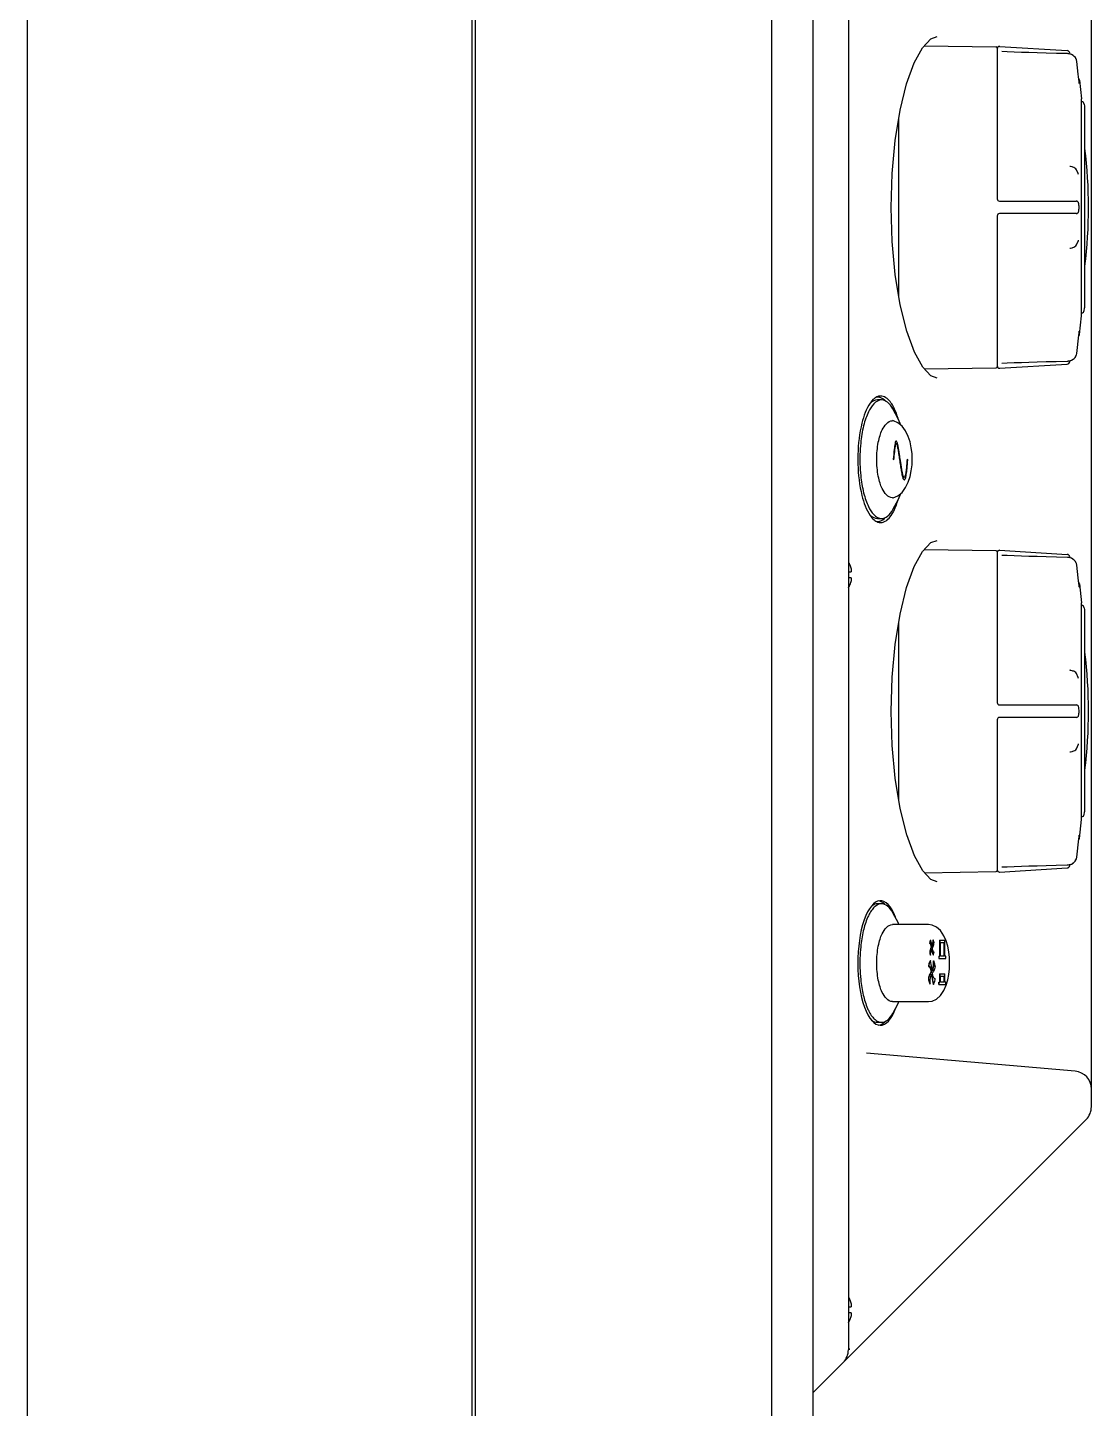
# Model space of a CAD drawing. Header units: millimetres. Extents: x 900 to 7803, y 2935 to 8583.
# Drawn here: x 5342 to 5521.5, y 6121.4 to 6354.4 of the extents above; entities that cross this region are included whole.
import ezdxf

# ---------------------------------------------------------------- set-up
doc = ezdxf.new("R2010")
doc.units = ezdxf.units.MM
doc.header["$LTSCALE"] = 676.148
doc.layers.get('0').update_dxf_attribs({"linetype": 'CONTINUOUS'})
for name, color, linetype in [('ASSI', 7, 'CONTINUOUS'), ('CURVE', 7, 'CONTINUOUS'), ('GEOM', 7, 'CONTINUOUS')]:
    doc.layers.add(name, color=color, linetype=linetype)

msp = doc.modelspace()

# ---------------------------------------------------------------- linework, layer by layer
at = {"color": 7, "linetype": 'Continuous'}
for p, q in [((5467.52, 6751.53), (5467.52, 5116.53)), ((5342.02, 5398.53), (5342.02, 6584.53)), ((5417.52, 6583.53), (5417.52, 5116.53)), ((5486.1, 6291.53), (5485.43, 6291.53)), ((5485.43, 6271.53), (5486.1, 6271.53)), ((5480.52, 6262.53), (5481.01, 6262.53)), ((5481.02, 6262.96), (5481.01, 6263.03)), ((5481.01, 6261.53), (5480.52, 6261.53)), ((5481.02, 6261.1), (5481.02, 6261.12)), ((5486.1, 6206.53), (5485.43, 6206.53)), ((5494.04, 6203.03), (5487.94, 6203.03)), ((5487.94, 6190.03), (5494.04, 6190.03)), ((5485.43, 6186.53), (5486.1, 6186.53)), ((5481.02, 6138.96), (5481.01, 6139.03)), ((5480.52, 6138.53), (5481.01, 6138.53)), ((5481.01, 6137.53), (5480.52, 6137.53)), ((5481.02, 6137.1), (5481.02, 6137.12))]:
    msp.add_line(p, q, dxfattribs=at)
at = {"linetype": 'Continuous'}
msp.add_line((5474.52, 6750.93), (5474.52, 5088.63), dxfattribs=at)
at = {"color": 7, "linetype": 'Continuous'}
for points in [[(5489.36, 6287.29), (5488.97, 6288.24), (5488.03, 6290.02)], [(5487.94, 6275.01), (5488.09, 6275.03), (5488.84, 6275.36), (5489.57, 6275.94), (5490.18, 6276.76), (5490.62, 6277.68), (5490.93, 6278.61), (5491.13, 6279.58), (5491.25, 6280.57), (5491.29, 6281.53), (5491.25, 6282.49), (5491.13, 6283.48), (5490.93, 6284.45), (5490.63, 6285.38), (5490.18, 6286.3), (5489.57, 6287.12), (5488.85, 6287.7), (5488.1, 6288.03), (5487.94, 6288.05)], [(5488.03, 6273.04), (5488.97, 6274.82), (5489.36, 6275.77)], [(5489.05, 6203.03), (5488.97, 6203.24), (5488.03, 6205.02)], [(5497.59, 6196.53), (5497.55, 6197.48), (5497.45, 6198.45), (5497.27, 6199.38), (5497, 6200.27), (5496.63, 6201.15), (5496.06, 6202.01), (5495.39, 6202.61), (5494.66, 6202.95), (5494.04, 6203.03)], [(5494.04, 6190.03), (5494.66, 6190.12), (5495.39, 6190.45), (5496.06, 6191.05), (5496.63, 6191.91), (5497, 6192.79), (5497.27, 6193.68), (5497.44, 6194.61), (5497.55, 6195.57), (5497.59, 6196.53)], [(5488.03, 6188.04), (5488.97, 6189.82), (5489.05, 6190.03)]]:
    msp.add_lwpolyline(points, dxfattribs=at)
for centre, radius, start, end in [((5508.59, 6281.58), 26.14, 174.0956, 178.3428), ((5509.73, 6281.53), 27.28, 178.3109, 181.6891), ((5508.58, 6281.48), 26.13, 181.6566, 185.9323), ((5476.41, 6261.85), 4.75, 28.9685, 30.2183), ((5476.42, 6261.85), 4.75, 28.0074, 28.9684), ((5476.42, 6261.85), 4.75, 26.6813, 28.0074), ((5476.42, 6261.85), 4.74, 25.5402, 26.6812), ((5476.42, 6261.85), 4.74, 24.5722, 25.5402), ((5476.43, 6261.85), 4.73, 23.3175, 24.5722), ((5476.43, 6261.86), 4.73, 22.5474, 23.3174), ((5476.44, 6261.86), 4.72, 21.0025, 22.5476), ((5476.45, 6261.86), 4.72, 20.5181, 21.0023), ((5476.46, 6261.87), 4.7, 18.4656, 20.5187), ((5476.48, 6261.87), 4.68, 17.3773, 18.465), ((5476.49, 6261.88), 4.67, 16.3949, 17.3772), ((5476.52, 6261.88), 4.64, 14.3176, 16.3964), ((5479.03, 6262.79), 2.01, 352.7256, 354.8598), ((5479.05, 6262.78), 1.98, 4.6009, 5.2558), ((5479.06, 6262.78), 1.97, 3.2166, 4.6016), ((5479.06, 6262.78), 1.97, 355.714, 356.9767), ((5479.05, 6262.78), 1.98, 354.8627, 355.7144), ((5479.07, 6262.78), 1.96, 2.3765, 3.2159), ((5479.08, 6262.78), 1.95, 1.1544, 2.3767), ((5479.08, 6262.78), 1.95, 359.0741, 1.1541), ((5479.08, 6262.78), 1.95, 358.0037, 359.0738), ((5479.07, 6262.78), 1.96, 356.9771, 358.0037), ((5476.41, 6262.22), 4.75, 329.7816, 331.0315), ((5476.42, 6262.22), 4.75, 331.0316, 331.9926), ((5476.42, 6262.21), 4.75, 331.9926, 333.3187), ((5476.42, 6262.21), 4.74, 333.3188, 334.4598), ((5476.42, 6262.21), 4.74, 334.4598, 335.4278), ((5476.43, 6262.21), 4.73, 335.4278, 336.6825), ((5476.43, 6262.21), 4.73, 336.6826, 337.4526), ((5476.44, 6262.2), 4.72, 337.4524, 338.9975), ((5476.45, 6262.2), 4.72, 338.9977, 339.4819), ((5476.46, 6262.2), 4.7, 339.4813, 341.5344), ((5476.48, 6262.19), 4.68, 341.535, 342.6227), ((5476.49, 6262.19), 4.67, 342.6228, 343.6051), ((5476.52, 6262.18), 4.64, 343.6036, 345.6824), ((5479.03, 6261.28), 2.01, 5.1401, 7.2744), ((5479.02, 6261.29), 2.01, 352.7259, 354.7415), ((5479.05, 6261.28), 1.98, 4.2856, 5.1372), ((5479.06, 6261.28), 1.97, 3.0233, 4.286), ((5479.06, 6261.28), 1.97, 355.3984, 356.7833), ((5479.07, 6261.28), 1.96, 1.9964, 3.0228), ((5479.08, 6261.28), 1.95, 0.9261, 1.9964), ((5479.08, 6261.28), 1.95, 358.8459, 0.9258), ((5479.08, 6261.28), 1.96, 357.6233, 358.8455), ((5479.07, 6261.28), 1.96, 356.7841, 357.6235), ((5508.59, 6196.58), 26.14, 174.0956, 178.3428), ((5509.73, 6196.53), 27.28, 178.3109, 181.6891), ((5508.58, 6196.48), 26.13, 181.6566, 185.9323), ((5476.41, 6137.85), 4.75, 28.9685, 30.2183), ((5476.42, 6137.85), 4.75, 28.0074, 28.9684), ((5476.42, 6137.85), 4.75, 26.6813, 28.0074), ((5476.42, 6137.85), 4.74, 25.5402, 26.6812), ((5476.42, 6137.85), 4.74, 24.5722, 25.5402), ((5476.43, 6137.85), 4.73, 23.3175, 24.5722), ((5476.43, 6137.86), 4.73, 22.5474, 23.3174), ((5476.44, 6137.86), 4.72, 21.0025, 22.5476), ((5476.45, 6137.86), 4.72, 20.5181, 21.0023), ((5476.46, 6137.87), 4.7, 18.4656, 20.5187), ((5476.48, 6137.87), 4.68, 17.3773, 18.465), ((5476.49, 6137.88), 4.67, 16.3949, 17.3772), ((5476.52, 6137.88), 4.64, 14.3176, 16.3964), ((5479.03, 6138.79), 2.01, 352.7256, 354.8598), ((5479.05, 6138.78), 1.98, 4.6009, 5.2558), ((5479.06, 6138.78), 1.97, 3.2166, 4.6016), ((5479.06, 6138.78), 1.97, 355.714, 356.9767), ((5479.05, 6138.78), 1.98, 354.8627, 355.7144), ((5479.07, 6138.78), 1.96, 2.3765, 3.2159), ((5479.08, 6138.78), 1.95, 1.1544, 2.3767), ((5479.08, 6138.78), 1.95, 359.0741, 1.1541), ((5479.08, 6138.78), 1.95, 358.0037, 359.0738), ((5479.07, 6138.78), 1.96, 356.9771, 358.0037), ((5476.43, 6138.21), 4.73, 335.4278, 336.6825), ((5476.43, 6138.21), 4.73, 336.6826, 337.4526), ((5476.44, 6138.2), 4.72, 337.4524, 338.9975), ((5476.45, 6138.2), 4.72, 338.9977, 339.4819), ((5476.46, 6138.2), 4.7, 339.4813, 341.5344), ((5476.48, 6138.19), 4.68, 341.535, 342.6227), ((5476.49, 6138.19), 4.67, 342.6228, 343.6051), ((5476.52, 6138.18), 4.64, 343.6036, 345.6824), ((5479.03, 6137.28), 2.01, 5.1401, 7.2744), ((5479.02, 6137.29), 2.01, 352.7259, 354.7415), ((5479.05, 6137.28), 1.98, 4.2856, 5.1372), ((5479.06, 6137.28), 1.97, 3.0233, 4.286), ((5479.06, 6137.28), 1.97, 355.3984, 356.7833), ((5479.07, 6137.28), 1.96, 1.9964, 3.0228), ((5479.08, 6137.28), 1.95, 0.9261, 1.9964), ((5479.08, 6137.28), 1.95, 358.8459, 0.9258), ((5479.08, 6137.28), 1.96, 357.6233, 358.8455), ((5479.07, 6137.28), 1.96, 356.7841, 357.6235), ((5476.41, 6138.22), 4.75, 329.7816, 331.0315), ((5476.42, 6138.22), 4.75, 331.0316, 331.9926), ((5476.42, 6138.21), 4.75, 331.9926, 333.3187), ((5476.42, 6138.21), 4.74, 333.3188, 334.4598), ((5476.42, 6138.21), 4.74, 334.4598, 335.4278)]:
    msp.add_arc(centre, radius, start, end, dxfattribs=at)
for centre, start_param, end_param in [((5485.43, 6281.53), 0, 0.345015), ((5485.43, 6281.53), -3.486458, -3.141593), ((5485.43, 6196.53), 0, 0.236849), ((5485.43, 6196.53), -3.422002, -3.141593)]:
    msp.add_ellipse(centre, major_axis=(0, 10), ratio=0.365465, start_param=start_param, end_param=end_param, dxfattribs=at)
for points, knots in [([(5486.1, 6291.53), (5485.11, 6291.53), (5484.07, 6290.04), (5483.43, 6288.41), (5482.91, 6286.65), (5482.69, 6285.25), (5482.59, 6284.27)], [0, 0, 0, 0, 0.355111, 0.493099, 0.64858, 1, 1, 1, 1]), ([(5488.03, 6290.02), (5487.79, 6290.44), (5487.29, 6291.15), (5486.46, 6291.53), (5486.1, 6291.53)], [0, 0, 0, 0, 0.575528, 1, 1, 1, 1]), ([(5485.3, 6281.53), (5485.3, 6282.49), (5485.41, 6283.85), (5485.82, 6285.51), (5486.32, 6286.86), (5487.16, 6288.03), (5487.94, 6288.03)], [0, 0, 0, 0, 0.390765, 0.551703, 0.685374, 1, 1, 1, 1]), ([(5487.94, 6275.03), (5487.16, 6275.03), (5486.32, 6276.2), (5485.82, 6277.56), (5485.41, 6279.21), (5485.3, 6280.57), (5485.3, 6281.53)], [0, 0, 0, 0, 0.314626, 0.448297, 0.609235, 1, 1, 1, 1]), ([(5482.59, 6278.78), (5482.69, 6277.8), (5482.92, 6276.4), (5483.43, 6274.65), (5484.07, 6273.02), (5485.11, 6271.53), (5486.1, 6271.53)], [0, 0, 0, 0, 0.351424, 0.506886, 0.644853, 1, 1, 1, 1]), ([(5486.1, 6271.53), (5486.46, 6271.53), (5487.29, 6271.92), (5487.79, 6272.62), (5488.03, 6273.04)], [0, 0, 0, 0, 0.424472, 1, 1, 1, 1]), ([(5486.1, 6206.53), (5485.71, 6206.53), (5485.08, 6206.21), (5484.47, 6205.51), (5484.18, 6205.04), (5484.04, 6204.78)], [0, 0, 0, 0, 0.416445, 0.68341, 1, 1, 1, 1]), ([(5488.03, 6205.02), (5487.79, 6205.44), (5487.29, 6206.15), (5486.46, 6206.53), (5486.1, 6206.53)], [0, 0, 0, 0, 0.575528, 1, 1, 1, 1]), ([(5483.75, 6204.19), (5483.44, 6203.48), (5482.95, 6201.85), (5482.68, 6200.18), (5482.59, 6199.27)], [0, 0, 0, 0, 0.460308, 1, 1, 1, 1]), ([(5485.3, 6196.53), (5485.3, 6197.49), (5485.41, 6198.85), (5485.82, 6200.51), (5486.32, 6201.86), (5487.16, 6203.03), (5487.94, 6203.03)], [0, 0, 0, 0, 0.390765, 0.551703, 0.685374, 1, 1, 1, 1]), ([(5487.94, 6190.03), (5487.16, 6190.03), (5486.32, 6191.2), (5485.82, 6192.56), (5485.41, 6194.21), (5485.3, 6195.57), (5485.3, 6196.53)], [0, 0, 0, 0, 0.314626, 0.448297, 0.609235, 1, 1, 1, 1]), ([(5482.59, 6193.78), (5482.68, 6192.88), (5482.95, 6191.21), (5483.44, 6189.58), (5483.75, 6188.87)], [0, 0, 0, 0, 0.539665, 1, 1, 1, 1]), ([(5484.04, 6188.28), (5484.18, 6188.02), (5484.47, 6187.55), (5485.08, 6186.85), (5485.71, 6186.53), (5486.1, 6186.53)], [0, 0, 0, 0, 0.316558, 0.58351, 1, 1, 1, 1]), ([(5486.1, 6186.53), (5486.46, 6186.53), (5487.29, 6186.92), (5487.79, 6187.62), (5488.03, 6188.04)], [0, 0, 0, 0, 0.424472, 1, 1, 1, 1])]:
    msp.add_open_spline(points, degree=3, knots=knots, dxfattribs=at)
for points in [[(5484.04, 6204.78), (5483.93, 6204.59), (5483.84, 6204.39), (5483.75, 6204.19)], [(5483.75, 6188.87), (5483.84, 6188.67), (5483.94, 6188.47), (5484.04, 6188.28)]]:
    msp.add_open_spline(points, degree=3, dxfattribs=at)
at = {"layer": 'ASSI', "color": 7, "linetype": 'Continuous'}
for p, q in [((5520.3, 6341.44), (5520.34, 6341.13)), ((5520.3, 6306.62), (5520.34, 6306.94)), ((5520.3, 6256.44), (5520.34, 6256.13)), ((5520.3, 6221.62), (5520.34, 6221.94))]:
    msp.add_line(p, q, dxfattribs=at)
for centre in [(5441.04, 6324.03), (5441.04, 6239.03)]:
    msp.add_arc(centre, 80, 352.8664, 7.1336, dxfattribs=at)
at = {"layer": 'CURVE', "color": 40, "linetype": 'Continuous'}
for p, q in [((5489.02, 6309.01), (5489.02, 6339.06)), ((5489.02, 6224.01), (5489.02, 6254.06)), ((5494.35, 6200.37), (5494.35, 6200.37)), ((5494.82, 6200.39), (5494.82, 6200.42)), ((5494.82, 6200.42), (5494.82, 6200.42)), ((5494.82, 6200.35), (5494.82, 6200.39)), ((5495.91, 6200.37), (5495.91, 6197.67)), ((5496.67, 6197.67), (5496.67, 6199.97)), ((5494.31, 6196.9), (5494.3, 6196.88)), ((5494.57, 6198.85), (5494.57, 6198.8)), ((5494.9, 6196.87), (5494.9, 6196.88)), ((5494.9, 6196.83), (5494.9, 6196.88)), ((5495.77, 6197.67), (5495.77, 6197.27)), ((5494.03, 6195.99), (5494.03, 6195.96)), ((5494.56, 6194.65), (5494.57, 6194.59)), ((5495.91, 6194.72), (5495.91, 6193.32)), ((5494.84, 6193), (5494.86, 6192.92)), ((5495.77, 6192.92), (5495.77, 6193.32)), ((5496.67, 6193.32), (5496.67, 6194.32))]:
    msp.add_line(p, q, dxfattribs=at)
for points, knots in [([(5494.31, 6200.27), (5494.31, 6200.26), (5494.3, 6200.24), (5494.29, 6200.22), (5494.28, 6200.17), (5494.25, 6200.07), (5494.23, 6199.97), (5494.22, 6199.9)], [0, 0, 0, 0, 0.125, 0.1875, 0.25, 0.5, 1, 1, 1, 1]), ([(5494.54, 6199.07), (5494.54, 6199.1), (5494.53, 6199.15), (5494.52, 6199.22), (5494.52, 6199.27), (5494.51, 6199.3), (5494.5, 6199.33), (5494.49, 6199.38), (5494.48, 6199.43), (5494.48, 6199.46), (5494.47, 6199.48), (5494.47, 6199.51), (5494.46, 6199.54), (5494.44, 6199.58), (5494.43, 6199.62), (5494.42, 6199.64), (5494.42, 6199.66), (5494.41, 6199.67), (5494.41, 6199.68), (5494.39, 6199.71), (5494.38, 6199.74), (5494.37, 6199.76), (5494.36, 6199.77), (5494.36, 6199.78), (5494.36, 6199.79), (5494.35, 6199.8), (5494.34, 6199.81), (5494.32, 6199.82), (5494.31, 6199.84), (5494.3, 6199.85), (5494.29, 6199.86), (5494.29, 6199.87), (5494.29, 6199.87), (5494.28, 6199.87), (5494.27, 6199.88), (5494.25, 6199.89), (5494.23, 6199.89), (5494.22, 6199.9)], [0, 0, 0, 0, 0.0625, 0.125, 0.15625, 0.171875, 0.1875, 0.25, 0.28125, 0.3125, 0.328125, 0.34375, 0.375, 0.4375, 0.46875, 0.484375, 0.5, 0.515625, 0.53125, 0.5625, 0.625, 0.640625, 0.65625, 0.664062, 0.671875, 0.6875, 0.71875, 0.75, 0.78125, 0.8125, 0.828125, 0.835938, 0.84375, 0.859375, 0.875, 0.9375, 1, 1, 1, 1]), ([(5494.58, 6199.32), (5494.57, 6199.31), (5494.55, 6199.28), (5494.53, 6199.25), (5494.51, 6199.23), (5494.5, 6199.22), (5494.5, 6199.2), (5494.49, 6199.18), (5494.47, 6199.16), (5494.46, 6199.13), (5494.45, 6199.11), (5494.44, 6199.1), (5494.43, 6199.08), (5494.42, 6199.04), (5494.4, 6199), (5494.39, 6198.96), (5494.38, 6198.93), (5494.37, 6198.89), (5494.35, 6198.85), (5494.34, 6198.8), (5494.33, 6198.76), (5494.32, 6198.74), (5494.31, 6198.71), (5494.31, 6198.67), (5494.29, 6198.62), (5494.28, 6198.57), (5494.27, 6198.51), (5494.26, 6198.45), (5494.25, 6198.38), (5494.24, 6198.32), (5494.23, 6198.29)], [0, 0, 0, 0, 0.0625, 0.125, 0.15625, 0.171875, 0.1875, 0.21875, 0.25, 0.28125, 0.3125, 0.328125, 0.34375, 0.375, 0.4375, 0.46875, 0.5, 0.53125, 0.5625, 0.625, 0.65625, 0.671875, 0.6875, 0.71875, 0.75, 0.8125, 0.84375, 0.875, 0.9375, 1, 1, 1, 1]), ([(5494.33, 6200.33), (5494.33, 6200.33), (5494.33, 6200.32), (5494.33, 6200.32), (5494.33, 6200.31), (5494.32, 6200.3), (5494.32, 6200.3), (5494.32, 6200.29), (5494.31, 6200.28), (5494.31, 6200.27)], [0, 0, 0, 0, 0.125, 0.25, 0.375, 0.5, 0.625, 0.75, 1, 1, 1, 1]), ([(5494.35, 6200.37), (5494.35, 6200.37), (5494.35, 6200.37), (5494.35, 6200.36), (5494.34, 6200.36), (5494.34, 6200.35), (5494.34, 6200.35), (5494.34, 6200.34), (5494.33, 6200.33), (5494.33, 6200.33)], [0, 0, 0, 0, 0.125, 0.25, 0.375, 0.5, 0.625, 0.75, 1, 1, 1, 1]), ([(5494.67, 6199.48), (5494.68, 6199.49), (5494.69, 6199.52), (5494.7, 6199.56), (5494.71, 6199.58), (5494.72, 6199.61), (5494.73, 6199.65), (5494.74, 6199.69), (5494.75, 6199.72), (5494.75, 6199.76), (5494.76, 6199.79), (5494.77, 6199.83), (5494.77, 6199.86), (5494.78, 6199.89), (5494.78, 6199.93), (5494.79, 6199.98), (5494.8, 6200.03), (5494.8, 6200.1), (5494.81, 6200.16), (5494.81, 6200.24), (5494.82, 6200.31), (5494.82, 6200.35)], [0, 0, 0, 0, 0.0625, 0.125, 0.15625, 0.1875, 0.25, 0.3125, 0.34375, 0.375, 0.4375, 0.46875, 0.5, 0.53125, 0.5625, 0.625, 0.6875, 0.75, 0.8125, 0.875, 1, 1, 1, 1]), ([(5494.3, 6196.88), (5494.29, 6196.86), (5494.28, 6196.84), (5494.26, 6196.81), (5494.25, 6196.78), (5494.24, 6196.75), (5494.22, 6196.71), (5494.2, 6196.67), (5494.19, 6196.64), (5494.18, 6196.6), (5494.17, 6196.57), (5494.16, 6196.53), (5494.15, 6196.5), (5494.14, 6196.47), (5494.13, 6196.43), (5494.12, 6196.39), (5494.11, 6196.36), (5494.1, 6196.31), (5494.09, 6196.26), (5494.07, 6196.21), (5494.06, 6196.16), (5494.06, 6196.12), (5494.05, 6196.06), (5494.04, 6196.01), (5494.03, 6195.99)], [0, 0, 0, 0, 0.0625, 0.125, 0.15625, 0.1875, 0.25, 0.3125, 0.34375, 0.375, 0.4375, 0.46875, 0.5, 0.53125, 0.5625, 0.625, 0.65625, 0.6875, 0.75, 0.8125, 0.84375, 0.875, 0.9375, 1, 1, 1, 1]), ([(5494.23, 6198.29), (5494.24, 6198.26), (5494.25, 6198.2), (5494.29, 6198.07), (5494.31, 6197.99), (5494.33, 6197.93)], [0, 0, 0, 0, 0.25, 0.5, 1, 1, 1, 1]), ([(5494.34, 6196.94), (5494.33, 6196.94), (5494.33, 6196.93), (5494.32, 6196.91), (5494.31, 6196.9), (5494.31, 6196.9)], [0, 0, 0, 0, 0.5, 0.75, 1, 1, 1, 1]), ([(5494.33, 6197.93), (5494.34, 6197.93), (5494.34, 6197.91), (5494.35, 6197.9), (5494.35, 6197.89), (5494.36, 6197.88), (5494.36, 6197.86), (5494.37, 6197.85), (5494.37, 6197.85), (5494.37, 6197.84)], [0, 0, 0, 0, 0.25, 0.375, 0.5, 0.625, 0.75, 0.875, 1, 1, 1, 1]), ([(5494.57, 6198.8), (5494.58, 6198.75), (5494.59, 6198.69), (5494.6, 6198.62), (5494.61, 6198.58), (5494.62, 6198.52), (5494.63, 6198.47), (5494.64, 6198.42), (5494.66, 6198.38), (5494.67, 6198.34), (5494.68, 6198.3), (5494.69, 6198.27), (5494.69, 6198.24), (5494.71, 6198.21), (5494.72, 6198.17), (5494.73, 6198.13), (5494.74, 6198.1), (5494.76, 6198.06), (5494.77, 6198.02), (5494.78, 6198), (5494.79, 6197.99), (5494.8, 6197.96), (5494.82, 6197.93), (5494.84, 6197.9), (5494.84, 6197.89)], [0, 0, 0, 0, 0.125, 0.15625, 0.1875, 0.25, 0.3125, 0.34375, 0.375, 0.4375, 0.46875, 0.5, 0.53125, 0.5625, 0.625, 0.65625, 0.6875, 0.75, 0.8125, 0.828125, 0.84375, 0.875, 0.9375, 1, 1, 1, 1]), ([(5494.67, 6195.27), (5494.68, 6195.29), (5494.7, 6195.34), (5494.72, 6195.39), (5494.73, 6195.42), (5494.74, 6195.43), (5494.74, 6195.44), (5494.75, 6195.46), (5494.75, 6195.48), (5494.76, 6195.52), (5494.78, 6195.56), (5494.79, 6195.6), (5494.8, 6195.64), (5494.8, 6195.66), (5494.81, 6195.7), (5494.82, 6195.75), (5494.83, 6195.82), (5494.84, 6195.87), (5494.85, 6195.91), (5494.85, 6195.93), (5494.86, 6195.96), (5494.86, 6195.99), (5494.87, 6196.06), (5494.88, 6196.13), (5494.88, 6196.19), (5494.89, 6196.23), (5494.89, 6196.28), (5494.89, 6196.37), (5494.9, 6196.46), (5494.9, 6196.54), (5494.9, 6196.62), (5494.9, 6196.71), (5494.9, 6196.79), (5494.9, 6196.83)], [0, 0, 0, 0, 0.0625, 0.125, 0.140625, 0.15625, 0.164062, 0.171875, 0.1875, 0.21875, 0.25, 0.28125, 0.3125, 0.328125, 0.34375, 0.375, 0.4375, 0.46875, 0.484375, 0.5, 0.515625, 0.53125, 0.5625, 0.625, 0.65625, 0.671875, 0.6875, 0.75, 0.8125, 0.84375, 0.875, 0.9375, 1, 1, 1, 1]), ([(5494.58, 6195.12), (5494.57, 6195.11), (5494.54, 6195.08), (5494.51, 6195.04), (5494.49, 6195.01), (5494.48, 6194.99), (5494.46, 6194.97), (5494.44, 6194.93), (5494.41, 6194.9), (5494.4, 6194.88), (5494.38, 6194.86), (5494.37, 6194.84), (5494.35, 6194.8), (5494.32, 6194.76), (5494.3, 6194.71), (5494.28, 6194.68), (5494.26, 6194.64), (5494.24, 6194.6), (5494.22, 6194.55), (5494.2, 6194.51), (5494.19, 6194.49), (5494.17, 6194.46), (5494.16, 6194.42), (5494.14, 6194.37), (5494.11, 6194.32), (5494.09, 6194.26), (5494.07, 6194.2), (5494.04, 6194.13), (5494.02, 6194.07), (5494.01, 6194.04)], [0, 0, 0, 0, 0.0625, 0.125, 0.15625, 0.171875, 0.1875, 0.25, 0.28125, 0.3125, 0.328125, 0.34375, 0.375, 0.4375, 0.46875, 0.5, 0.53125, 0.5625, 0.625, 0.65625, 0.671875, 0.6875, 0.71875, 0.75, 0.8125, 0.84375, 0.875, 0.9375, 1, 1, 1, 1]), ([(5494.54, 6194.87), (5494.54, 6194.9), (5494.53, 6194.97), (5494.52, 6195.06), (5494.51, 6195.12), (5494.51, 6195.15), (5494.5, 6195.2), (5494.48, 6195.26), (5494.47, 6195.32), (5494.46, 6195.36), (5494.46, 6195.39), (5494.45, 6195.42), (5494.44, 6195.47), (5494.42, 6195.52), (5494.41, 6195.57), (5494.4, 6195.59), (5494.39, 6195.62), (5494.39, 6195.63), (5494.38, 6195.65), (5494.36, 6195.69), (5494.34, 6195.73), (5494.33, 6195.76), (5494.32, 6195.77), (5494.32, 6195.78), (5494.31, 6195.79), (5494.3, 6195.8), (5494.29, 6195.82), (5494.28, 6195.84), (5494.26, 6195.87), (5494.25, 6195.88), (5494.24, 6195.9), (5494.23, 6195.91), (5494.23, 6195.91), (5494.22, 6195.91), (5494.2, 6195.92), (5494.18, 6195.94), (5494.16, 6195.96), (5494.15, 6195.97)], [0, 0, 0, 0, 0.0625, 0.125, 0.15625, 0.171875, 0.1875, 0.25, 0.28125, 0.3125, 0.328125, 0.34375, 0.375, 0.4375, 0.46875, 0.484375, 0.5, 0.515625, 0.53125, 0.5625, 0.625, 0.640625, 0.65625, 0.664062, 0.671875, 0.6875, 0.71875, 0.75, 0.78125, 0.8125, 0.828125, 0.835938, 0.84375, 0.859375, 0.875, 0.9375, 1, 1, 1, 1]), ([(5494.57, 6194.59), (5494.58, 6194.52), (5494.59, 6194.42), (5494.61, 6194.28), (5494.62, 6194.18), (5494.64, 6194.07), (5494.65, 6193.97), (5494.67, 6193.89), (5494.68, 6193.82), (5494.68, 6193.77), (5494.69, 6193.72), (5494.71, 6193.65), (5494.72, 6193.58), (5494.73, 6193.52), (5494.74, 6193.49), (5494.74, 6193.46), (5494.75, 6193.42), (5494.76, 6193.35), (5494.78, 6193.28), (5494.8, 6193.15), (5494.83, 6193.06), (5494.84, 6193)], [0, 0, 0, 0, 0.125, 0.1875, 0.25, 0.3125, 0.375, 0.4375, 0.46875, 0.5, 0.53125, 0.5625, 0.625, 0.65625, 0.671875, 0.6875, 0.71875, 0.75, 0.8125, 0.875, 1, 1, 1, 1]), ([(5494.64, 6195.21), (5494.64, 6195.21), (5494.65, 6195.22), (5494.66, 6195.24), (5494.67, 6195.26), (5494.67, 6195.27)], [0, 0, 0, 0, 0.25, 0.5, 1, 1, 1, 1]), ([(5494.01, 6194.04), (5494.02, 6193.98), (5494.03, 6193.91), (5494.05, 6193.8), (5494.06, 6193.72), (5494.07, 6193.66), (5494.08, 6193.61), (5494.09, 6193.56), (5494.11, 6193.51), (5494.12, 6193.47), (5494.13, 6193.43), (5494.14, 6193.4), (5494.15, 6193.36), (5494.16, 6193.32), (5494.17, 6193.28), (5494.18, 6193.26), (5494.19, 6193.23), (5494.21, 6193.19), (5494.22, 6193.15), (5494.23, 6193.12), (5494.24, 6193.1), (5494.25, 6193.07), (5494.27, 6193.03), (5494.29, 6193), (5494.3, 6192.99)], [0, 0, 0, 0, 0.125, 0.1875, 0.25, 0.3125, 0.34375, 0.375, 0.4375, 0.46875, 0.5, 0.53125, 0.5625, 0.625, 0.65625, 0.671875, 0.6875, 0.75, 0.8125, 0.828125, 0.84375, 0.875, 0.9375, 1, 1, 1, 1])]:
    msp.add_open_spline(points, degree=3, knots=knots, dxfattribs=at)
msp.add_open_spline([(5494.64, 6199.41), (5494.64, 6199.41), (5494.64, 6199.41), (5494.65, 6199.42), (5494.65, 6199.43), (5494.65, 6199.44), (5494.66, 6199.45), (5494.66, 6199.46), (5494.67, 6199.47), (5494.67, 6199.48), (5494.67, 6199.48)], degree=3, dxfattribs=at)
at = {"layer": 'GEOM', "color": 7, "linetype": 'Continuous'}
for p, q in [((5417.02, 5289.53), (5417.02, 6755.53)), ((5480.52, 6516.79), (5480.52, 6131.27)), ((5521.52, 6172.27), (5521.52, 6475.79)), ((5493.34, 6351.29), (5505.42, 6351.11)), ((5505.62, 6350.91), (5505.62, 6325.48)), ((5506.04, 6351.18), (5517.43, 6350.48)), ((5517.46, 6349.97), (5515.61, 6350.01)), ((5517.6, 6349.96), (5517.46, 6349.97)), ((5517.63, 6349.96), (5517.6, 6349.96)), ((5517.89, 6350.07), (5517.92, 6349.9)), ((5518.31, 6349.74), (5518.17, 6349.82)), ((5518.63, 6349.51), (5518.47, 6349.64)), ((5518.81, 6349.29), (5518.63, 6349.51)), ((5518.9, 6349.11), (5518.81, 6349.3)), ((5519.29, 6346.53), (5519.04, 6348.66)), ((5519.4, 6345.59), (5519.29, 6346.53)), ((5519.44, 6345.24), (5519.4, 6345.59)), ((5519.45, 6345.16), (5519.44, 6345.24)), ((5519.47, 6345.02), (5519.45, 6345.16)), ((5519.49, 6344.93), (5519.47, 6345.02)), ((5519.48, 6344.95), (5519.48, 6344.97)), ((5519.48, 6344.94), (5519.48, 6344.95)), ((5519.51, 6345.49), (5519.86, 6342.33)), ((5519.86, 6305.73), (5519.86, 6342.33)), ((5520.34, 6341.13), (5520.35, 6341.01)), ((5520.35, 6341.01), (5520.35, 6307.06)), ((5517.89, 6330.92), (5517.88, 6330.92)), ((5518, 6330.9), (5517.88, 6330.92)), ((5519.28, 6329.72), (5519.01, 6330.36)), ((5519.36, 6329.55), (5519.28, 6329.72)), ((5506.02, 6325.08), (5518.98, 6325.08)), ((5518.98, 6322.98), (5506.02, 6322.98)), ((5519.37, 6324.76), (5519.33, 6324.87)), ((5519.39, 6323.39), (5519.41, 6323.5)), ((5505.62, 6322.58), (5505.62, 6297.15)), ((5519.01, 6317.7), (5519.33, 6318.44)), ((5519.33, 6318.44), (5519.36, 6318.52)), ((5517.88, 6317.14), (5517.99, 6317.16)), ((5517.88, 6317.14), (5517.89, 6317.14)), ((5517.96, 6317.12), (5518, 6317.17)), ((5518.01, 6317.17), (5518.02, 6317.18)), ((5520.34, 6306.94), (5520.35, 6307.06)), ((5519.51, 6302.57), (5519.86, 6305.73)), ((5519.04, 6299.4), (5519.4, 6302.48)), ((5519.4, 6302.48), (5519.44, 6302.81)), ((5519.44, 6302.81), (5519.45, 6302.88)), ((5519.45, 6302.89), (5519.46, 6302.98)), ((5519.46, 6302.98), (5519.47, 6303.04)), ((5519.47, 6303.04), (5519.48, 6303.08)), ((5519.48, 6303.08), (5519.48, 6303.13)), ((5519.48, 6303.12), (5519.48, 6303.13)), ((5506.04, 6296.89), (5517.43, 6297.58)), ((5517.44, 6298.1), (5517.59, 6298.1)), ((5517.59, 6298.1), (5517.63, 6298.11)), ((5517.89, 6297.99), (5517.92, 6298.16)), ((5517.92, 6298.16), (5518.01, 6298.19)), ((5518.31, 6298.32), (5518.47, 6298.42)), ((5518.46, 6298.41), (5518.63, 6298.55)), ((5493.34, 6296.77), (5505.42, 6296.95)), ((5488.58, 6284.21), (5488.39, 6284.21)), ((5488.09, 6281.53), (5488.2, 6281.43)), ((5490.54, 6281.43), (5490.42, 6281.43)), ((5490.54, 6281.43), (5490.43, 6281.53)), ((5489.68, 6278.45), (5489.93, 6278.45)), ((5493.34, 6266.29), (5505.42, 6266.11)), ((5505.62, 6265.91), (5505.62, 6240.48)), ((5506.04, 6266.18), (5517.43, 6265.48)), ((5517.46, 6264.97), (5515.61, 6265.01)), ((5517.6, 6264.96), (5517.46, 6264.97)), ((5517.63, 6264.96), (5517.6, 6264.96)), ((5517.89, 6265.07), (5517.92, 6264.9)), ((5518.31, 6264.74), (5518.17, 6264.82)), ((5518.63, 6264.51), (5518.47, 6264.64)), ((5518.81, 6264.29), (5518.63, 6264.51)), ((5518.9, 6264.11), (5518.81, 6264.3)), ((5519.29, 6261.53), (5519.04, 6263.66)), ((5519.4, 6260.59), (5519.29, 6261.53)), ((5519.44, 6260.24), (5519.4, 6260.59)), ((5519.45, 6260.16), (5519.44, 6260.24)), ((5519.47, 6260.02), (5519.45, 6260.16)), ((5519.49, 6259.93), (5519.47, 6260.02)), ((5519.48, 6259.95), (5519.48, 6259.97)), ((5519.48, 6259.94), (5519.48, 6259.95)), ((5519.51, 6260.49), (5519.86, 6257.33)), ((5519.86, 6220.73), (5519.86, 6257.33)), ((5520.34, 6256.13), (5520.35, 6256.01)), ((5520.35, 6256.01), (5520.35, 6222.06)), ((5517.89, 6245.92), (5517.88, 6245.92)), ((5518, 6245.9), (5517.88, 6245.92)), ((5519.28, 6244.72), (5519.01, 6245.36)), ((5519.36, 6244.55), (5519.28, 6244.72)), ((5506.02, 6240.08), (5518.98, 6240.08)), ((5519.37, 6239.76), (5519.33, 6239.87)), ((5505.62, 6237.58), (5505.62, 6212.15)), ((5518.98, 6237.98), (5506.02, 6237.98)), ((5519.39, 6238.39), (5519.41, 6238.5)), ((5517.88, 6232.14), (5517.99, 6232.16)), ((5517.88, 6232.14), (5517.89, 6232.14)), ((5517.96, 6232.12), (5518, 6232.17)), ((5518.01, 6232.17), (5518.02, 6232.18)), ((5519.01, 6232.7), (5519.33, 6233.44)), ((5519.33, 6233.44), (5519.36, 6233.52)), ((5519.51, 6217.57), (5519.86, 6220.73)), ((5520.34, 6221.94), (5520.35, 6222.06)), ((5519.4, 6217.48), (5519.44, 6217.81)), ((5519.44, 6217.81), (5519.45, 6217.88)), ((5519.45, 6217.89), (5519.46, 6217.98)), ((5519.46, 6217.98), (5519.47, 6218.04)), ((5519.47, 6218.04), (5519.48, 6218.08)), ((5519.48, 6218.08), (5519.48, 6218.13)), ((5519.48, 6218.12), (5519.48, 6218.13)), ((5519.04, 6214.4), (5519.4, 6217.48)), ((5517.89, 6212.99), (5517.92, 6213.16)), ((5517.92, 6213.16), (5518.01, 6213.19)), ((5518.31, 6213.32), (5518.47, 6213.42)), ((5518.46, 6213.41), (5518.63, 6213.55)), ((5493.34, 6211.77), (5505.42, 6211.95)), ((5506.04, 6211.89), (5517.43, 6212.58)), ((5517.44, 6213.1), (5517.59, 6213.1)), ((5517.59, 6213.1), (5517.63, 6213.11)), ((5494.22, 6199.9), (5494.23, 6199.9)), ((5494.35, 6200.37), (5494.36, 6200.37)), ((5494.52, 6199.24), (5494.53, 6199.24)), ((5494.82, 6200.42), (5494.83, 6200.42)), ((5495.91, 6200.37), (5496.8, 6200.37)), ((5495.91, 6200.37), (5495.91, 6197.67)), ((5495.92, 6200.37), (5495.92, 6197.67)), ((5496.04, 6199.97), (5496.68, 6199.97)), ((5496.04, 6197.67), (5496.04, 6199.97)), ((5496.67, 6199.97), (5496.67, 6197.67)), ((5496.68, 6199.97), (5496.68, 6197.67)), ((5496.8, 6197.67), (5496.8, 6200.37)), ((5494.23, 6198.29), (5494.24, 6198.29)), ((5494.34, 6196.94), (5494.35, 6196.94)), ((5494.37, 6197.84), (5494.38, 6197.84)), ((5494.84, 6197.89), (5494.85, 6197.89)), ((5494.9, 6196.88), (5494.91, 6196.88)), ((5495.77, 6197.67), (5495.92, 6197.67)), ((5495.77, 6197.67), (5495.77, 6197.27)), ((5495.77, 6197.27), (5496.95, 6197.27)), ((5495.78, 6197.67), (5495.78, 6197.27)), ((5496.68, 6197.67), (5496.04, 6197.67)), ((5496.95, 6197.67), (5496.8, 6197.67)), ((5496.95, 6197.27), (5496.95, 6197.67)), ((5494.03, 6195.96), (5494.04, 6195.96)), ((5494.52, 6195.05), (5494.53, 6195.05)), ((5495.19, 6195.82), (5495.19, 6195.82)), ((5495.91, 6194.72), (5496.8, 6194.72)), ((5495.91, 6194.72), (5495.91, 6193.32)), ((5495.92, 6194.72), (5495.92, 6193.32)), ((5496.8, 6193.32), (5496.8, 6194.72)), ((5494.01, 6194.04), (5494.02, 6194.04)), ((5494.3, 6192.99), (5494.31, 6192.99)), ((5494.86, 6192.92), (5494.87, 6192.92)), ((5495.18, 6193.9), (5495.11, 6193.89)), ((5495.77, 6193.32), (5495.92, 6193.32)), ((5495.77, 6193.32), (5495.77, 6192.92)), ((5495.77, 6192.92), (5496.95, 6192.92)), ((5495.78, 6193.32), (5495.78, 6192.92)), ((5496.04, 6194.32), (5496.68, 6194.32)), ((5496.04, 6193.32), (5496.04, 6194.32)), ((5496.68, 6193.32), (5496.04, 6193.32)), ((5496.67, 6194.32), (5496.67, 6193.32)), ((5496.68, 6194.32), (5496.68, 6193.32)), ((5496.95, 6193.32), (5496.8, 6193.32)), ((5496.95, 6192.92), (5496.95, 6193.32)), ((5518.78, 6178.27), (5483.58, 6181.35)), ((5481, 6130.51), (5520.64, 6170.15)), ((5474.52, 6124.03), (5480.52, 6130.03)), ((5481, 6130.51), (5480.52, 6130.03)), ((5480.64, 6131.47), (5480.65, 6131.27))]:
    msp.add_line(p, q, dxfattribs=at)
for points in [[(5495.49, 6295.21), (5494.45, 6295.6), (5493.05, 6297.08), (5491.65, 6299.61), (5490.35, 6303.15), (5489.25, 6307.58), (5488.42, 6312.71), (5487.91, 6318.26), (5487.74, 6324), (5487.91, 6329.74), (5488.41, 6335.3), (5489.24, 6340.42), (5490.34, 6344.87), (5491.63, 6348.42), (5493.03, 6350.96), (5494.43, 6352.46), (5495.49, 6352.85)], [(5515.61, 6350.01), (5513.9, 6350.06), (5512.37, 6350.1), (5510.99, 6350.14), (5509.7, 6350.18), (5508.48, 6350.23), (5507.29, 6350.27), (5506.39, 6350.32)], [(5518.47, 6349.64), (5518.18, 6349.82), (5517.85, 6349.93), (5517.63, 6349.96)], [(5519.04, 6348.66), (5518.99, 6348.92), (5518.81, 6349.29)], [(5518.01, 6330.89), (5517.97, 6330.93), (5517.96, 6330.94)], [(5518.4, 6330.8), (5518.25, 6330.84), (5518, 6330.9)], [(5518, 6330.89), (5518.02, 6330.88), (5518.01, 6330.89)], [(5519.01, 6330.36), (5518.9, 6330.53), (5518.75, 6330.66), (5518.56, 6330.75), (5518.4, 6330.8)], [(5519.33, 6324.87), (5519.25, 6324.97), (5519.12, 6325.05), (5518.97, 6325.08)], [(5518.97, 6322.98), (5519.11, 6323.01), (5519.24, 6323.08), (5519.32, 6323.19), (5519.37, 6323.29), (5519.39, 6323.39)], [(5519.41, 6324.55), (5519.39, 6324.66), (5519.37, 6324.76)], [(5519.41, 6323.5), (5519.42, 6323.65), (5519.43, 6323.83), (5519.43, 6324.02), (5519.43, 6324.22), (5519.42, 6324.4), (5519.41, 6324.55)], [(5517.99, 6317.16), (5518.25, 6317.22), (5518.4, 6317.26)], [(5518.4, 6317.26), (5518.55, 6317.31), (5518.74, 6317.4), (5518.89, 6317.53), (5519.01, 6317.7)], [(5518.8, 6298.76), (5518.98, 6299.13), (5519.04, 6299.4)], [(5506.39, 6297.74), (5507.29, 6297.79), (5508.48, 6297.84), (5509.7, 6297.88), (5510.98, 6297.92), (5512.37, 6297.96), (5513.89, 6298.01), (5515.6, 6298.05), (5517.44, 6298.1)], [(5517.63, 6298.11), (5517.84, 6298.13), (5518.17, 6298.24), (5518.46, 6298.41)], [(5518.63, 6298.55), (5518.81, 6298.77), (5518.9, 6298.95)], [(5495.49, 6210.21), (5494.45, 6210.6), (5493.05, 6212.08), (5491.65, 6214.61), (5490.35, 6218.15), (5489.25, 6222.58), (5488.42, 6227.71), (5487.91, 6233.26), (5487.74, 6239), (5487.91, 6244.74), (5488.41, 6250.3), (5489.24, 6255.42), (5490.34, 6259.87), (5491.63, 6263.42), (5493.03, 6265.96), (5494.43, 6267.46), (5495.49, 6267.85)], [(5515.61, 6265.01), (5513.9, 6265.06), (5512.37, 6265.1), (5510.99, 6265.14), (5509.7, 6265.18), (5508.48, 6265.23), (5507.29, 6265.27), (5506.39, 6265.32)], [(5518.47, 6264.64), (5518.18, 6264.82), (5517.85, 6264.93), (5517.63, 6264.96)], [(5519.04, 6263.66), (5518.99, 6263.92), (5518.81, 6264.29)], [(5518.01, 6245.89), (5517.97, 6245.93), (5517.96, 6245.94)], [(5518.4, 6245.8), (5518.25, 6245.84), (5518, 6245.9)], [(5518, 6245.89), (5518.02, 6245.88), (5518.01, 6245.89)], [(5519.01, 6245.36), (5518.9, 6245.53), (5518.75, 6245.66), (5518.56, 6245.75), (5518.4, 6245.8)], [(5519.33, 6239.87), (5519.25, 6239.97), (5519.12, 6240.05), (5518.97, 6240.08)], [(5519.41, 6239.55), (5519.39, 6239.66), (5519.37, 6239.76)], [(5519.41, 6238.5), (5519.42, 6238.65), (5519.43, 6238.83), (5519.43, 6239.02), (5519.43, 6239.22), (5519.42, 6239.4), (5519.41, 6239.55)], [(5518.97, 6237.98), (5519.11, 6238.01), (5519.24, 6238.08), (5519.32, 6238.19), (5519.37, 6238.29), (5519.39, 6238.39)], [(5517.99, 6232.16), (5518.25, 6232.22), (5518.4, 6232.26)], [(5518.4, 6232.26), (5518.55, 6232.31), (5518.74, 6232.4), (5518.89, 6232.53), (5519.01, 6232.7)], [(5517.63, 6213.11), (5517.84, 6213.13), (5518.17, 6213.24), (5518.46, 6213.41)], [(5518.63, 6213.55), (5518.81, 6213.77), (5518.9, 6213.95)], [(5518.8, 6213.76), (5518.98, 6214.13), (5519.04, 6214.4)], [(5506.39, 6212.74), (5507.29, 6212.79), (5508.48, 6212.84), (5509.7, 6212.88), (5510.98, 6212.92), (5512.37, 6212.96), (5513.89, 6213.01), (5515.6, 6213.05), (5517.44, 6213.1)]]:
    msp.add_lwpolyline(points, dxfattribs=at)
for centre, radius, start, end in [((5505.42, 6350.91), 0.2, 0, 89.16), ((5506.02, 6350.78), 0.4, 86.5, 180), ((5517.4, 6349.98), 0.5, 10.5, 86.5), ((5519.01, 6345.43), 0.5, 6.339, 42.3729), ((5519.81, 6341.38), 0.5, 7, 83.8665), ((5506.02, 6325.48), 0.4, 180, 270), ((5506.02, 6322.58), 0.4, 90, 180), ((5519.81, 6306.68), 0.5, 276.1335, 353), ((5519.01, 6302.63), 0.5, 317.6271, 353.661), ((5505.42, 6297.15), 0.2, 270.84, 360), ((5506.02, 6297.28), 0.4, 180, 273.5), ((5517.4, 6298.08), 0.5, 273.5, 349.5), ((5481.24, 6286.74), 7.78, 26.0612, 28.9122), ((5512.44, 6281.53), 30.34, 178.4417, 179.9998), ((5512.46, 6281.53), 30.35, 180.0001, 181.5569), ((5487.34, 6279.11), 2.44, 343.6976, 344.2903), ((5481.27, 6276.31), 7.75, 330.96, 333.9272), ((5505.42, 6265.91), 0.2, 0, 89.16), ((5506.02, 6265.78), 0.4, 86.5, 180), ((5517.4, 6264.98), 0.5, 10.5, 86.5), ((5519.01, 6260.43), 0.5, 6.339, 42.3729), ((5519.81, 6256.38), 0.5, 7, 83.8665), ((5506.02, 6240.48), 0.4, 180, 270), ((5506.02, 6237.58), 0.4, 90, 180), ((5519.81, 6221.68), 0.5, 276.1335, 353), ((5519.01, 6217.63), 0.5, 317.6271, 353.661), ((5505.42, 6212.15), 0.2, 270.84, 360), ((5506.02, 6212.28), 0.4, 180, 273.5), ((5517.4, 6213.08), 0.5, 273.5, 349.5), ((5495.08, 6198.58), 0.582, 150.1889, 150.4591), ((5495, 6198.47), 0.104, 259.6407, 263.1304), ((5499.26, 6195.15), 5.29, 170.8692, 171.2318), ((5494.11, 6195.84), 0.138, 89.5643, 93.4953), ((5495.14, 6194.31), 0.676, 147.9608, 148.2196), ((5493.21, 6195.98), 1.88, 321.4423, 325.3368), ((5495.11, 6194.03), 0.138, 266.1361, 269.562), ((5489.95, 6194.71), 5.29, 350.8669, 351.2318), ((5518.52, 6175.28), 3, 0, 85), ((5518.52, 6172.27), 3, 315, 360), ((5477.52, 6131.27), 3, 315, 360)]:
    msp.add_arc(centre, radius, start, end, dxfattribs=at)
for centre, start_param, end_param in [((5485.43, 6281.53), 5.950058, 6.32126), ((5485.43, 6281.53), 3.102062, 3.473885), ((5485.91, 6196.53), 5.538215, 10.191697), ((5485.43, 6196.53), 5.954674, 6.218551), ((5485.43, 6196.53), 3.198451, 3.468988)]:
    msp.add_ellipse(centre, major_axis=(0, 10.5), ratio=0.361984, start_param=start_param, end_param=end_param, dxfattribs=at)
for points, knots in [([(5484.19, 6291.02), (5483.49, 6290.02), (5482.51, 6287.11), (5482.17, 6284.13), (5482.12, 6282.36)], [0, 0, 0, 0, 0.406264, 1, 1, 1, 1]), ([(5485.95, 6292.2), (5485.87, 6292.2), (5485.72, 6292.19), (5485.56, 6292.15), (5485.49, 6292.12)], [0, 0, 0, 0, 0.49413, 1, 1, 1, 1]), ([(5488.06, 6290.5), (5487.91, 6290.76), (5487.44, 6291.53), (5486.57, 6292.21), (5485.95, 6292.2)], [0, 0, 0, 0, 0.327846, 1, 1, 1, 1]), ([(5488.39, 6284.21), (5488.32, 6283.89), (5488.21, 6282.99), (5488.13, 6282.1), (5488.09, 6281.53)], [0, 0, 0, 0, 0.369701, 1, 1, 1, 1]), ([(5488.2, 6281.43), (5488.24, 6281.9), (5488.3, 6282.65), (5488.4, 6283.5), (5488.48, 6283.94), (5488.52, 6284.1), (5488.55, 6284.18), (5488.57, 6284.21), (5488.58, 6284.21)], [0, 0, 0, 0, 0.493701, 0.810855, 0.907171, 0.964901, 0.990865, 1, 1, 1, 1]), ([(5488.58, 6284.61), (5488.54, 6284.61), (5488.44, 6284.45), (5488.42, 6284.32), (5488.39, 6284.21)], [0, 0, 0, 0, 0.297472, 1, 1, 1, 1]), ([(5489.93, 6278.45), (5489.9, 6278.45), (5489.82, 6278.56), (5489.75, 6278.74), (5489.67, 6279.05), (5489.52, 6279.79), (5489.38, 6280.73), (5489.22, 6281.81), (5489.09, 6282.64), (5488.98, 6283.37), (5488.85, 6284), (5488.75, 6284.36), (5488.65, 6284.61), (5488.58, 6284.61)], [0, 0, 0, 0, 0.017148, 0.050605, 0.100141, 0.163449, 0.40911, 0.546123, 0.679982, 0.801239, 0.900538, 0.968886, 1, 1, 1, 1]), ([(5488.58, 6284.21), (5488.59, 6284.21), (5488.63, 6284.17), (5488.67, 6284.07), (5488.73, 6283.89), (5488.82, 6283.49), (5488.93, 6282.83), (5489.07, 6281.94), (5489.21, 6280.97), (5489.35, 6280.02), (5489.5, 6279.18), (5489.61, 6278.67), (5489.68, 6278.45)], [0, 0, 0, 0, 0.005969, 0.023364, 0.056397, 0.104023, 0.23349, 0.392814, 0.56462, 0.732715, 0.882109, 1, 1, 1, 1]), ([(5482.12, 6280.71), (5482.17, 6278.93), (5482.51, 6275.95), (5483.49, 6273.04), (5484.19, 6272.05)], [0, 0, 0, 0, 0.593718, 1, 1, 1, 1]), ([(5490.43, 6281.53), (5490.39, 6281.05), (5490.33, 6280.27), (5490.21, 6279.25), (5490.11, 6278.77), (5490, 6278.45), (5489.93, 6278.45)], [0, 0, 0, 0, 0.456606, 0.761811, 0.934736, 1, 1, 1, 1]), ([(5489.93, 6278.05), (5489.97, 6278.05), (5490.07, 6278.14), (5490.19, 6278.44), (5490.31, 6279.07), (5490.44, 6280.11), (5490.51, 6280.94), (5490.54, 6281.43)], [0, 0, 0, 0, 0.034927, 0.094125, 0.283069, 0.57719, 1, 1, 1, 1]), ([(5489.68, 6278.45), (5489.71, 6278.35), (5489.75, 6278.21), (5489.87, 6278.05), (5489.93, 6278.05)], [0, 0, 0, 0, 0.622046, 1, 1, 1, 1]), ([(5485.95, 6270.86), (5486.13, 6270.86), (5487.07, 6271.04), (5487.69, 6271.9), (5488.05, 6272.55)], [0, 0, 0, 0, 0.198758, 1, 1, 1, 1]), ([(5485.49, 6270.94), (5485.56, 6270.91), (5485.72, 6270.88), (5485.87, 6270.86), (5485.95, 6270.86)], [0, 0, 0, 0, 0.505869, 1, 1, 1, 1]), ([(5494.35, 6200.37), (5494.34, 6200.34), (5494.28, 6200.19), (5494.24, 6200.03), (5494.22, 6199.9)], [0, 0, 0, 0, 0.215972, 1, 1, 1, 1]), ([(5494.52, 6199.24), (5494.5, 6199.4), (5494.46, 6199.63), (5494.31, 6199.89), (5494.22, 6199.9)], [0, 0, 0, 0, 0.652735, 1, 1, 1, 1]), ([(5494.36, 6200.37), (5494.35, 6200.34), (5494.29, 6200.19), (5494.25, 6200.03), (5494.23, 6199.9)], [0, 0, 0, 0, 0.215972, 1, 1, 1, 1]), ([(5494.23, 6199.9), (5494.31, 6199.89), (5494.46, 6199.63), (5494.51, 6199.4), (5494.53, 6199.24)], [0, 0, 0, 0, 0.347232, 1, 1, 1, 1]), ([(5494.52, 6199.24), (5494.44, 6199.13), (5494.32, 6198.81), (5494.26, 6198.48), (5494.23, 6198.29)], [0, 0, 0, 0, 0.424647, 1, 1, 1, 1]), ([(5494.53, 6199.24), (5494.45, 6199.13), (5494.33, 6198.81), (5494.27, 6198.48), (5494.24, 6198.29)], [0, 0, 0, 0, 0.424647, 1, 1, 1, 1]), ([(5494.64, 6199.39), (5494.63, 6199.5), (5494.57, 6199.83), (5494.48, 6200.17), (5494.36, 6200.37)], [0, 0, 0, 0, 0.301334, 1, 1, 1, 1]), ([(5494.83, 6200.42), (5494.83, 6200.22), (5494.8, 6199.87), (5494.71, 6199.52), (5494.64, 6199.39)], [0, 0, 0, 0, 0.575776, 1, 1, 1, 1]), ([(5494.64, 6199.41), (5494.71, 6199.54), (5494.79, 6199.88), (5494.82, 6200.22), (5494.82, 6200.42)], [0, 0, 0, 0, 0.427712, 1, 1, 1, 1]), ([(5494.75, 6199.14), (5494.77, 6199.19), (5494.88, 6199.46), (5494.94, 6199.74), (5494.97, 6199.97)], [0, 0, 0, 0, 0.206992, 1, 1, 1, 1]), ([(5494.97, 6199.97), (5494.96, 6200.01), (5494.93, 6200.17), (5494.88, 6200.32), (5494.83, 6200.42)], [0, 0, 0, 0, 0.285642, 1, 1, 1, 1]), ([(5494.34, 6196.94), (5494.3, 6196.89), (5494.15, 6196.59), (5494.08, 6196.26), (5494.03, 6195.99)], [0, 0, 0, 0, 0.193684, 1, 1, 1, 1]), ([(5494.35, 6196.94), (5494.26, 6196.82), (5494.14, 6196.49), (5494.07, 6196.15), (5494.04, 6195.96)], [0, 0, 0, 0, 0.425699, 1, 1, 1, 1]), ([(5494.23, 6198.29), (5494.24, 6198.25), (5494.28, 6198.09), (5494.32, 6197.94), (5494.37, 6197.84)], [0, 0, 0, 0, 0.285642, 1, 1, 1, 1]), ([(5494.24, 6198.29), (5494.25, 6198.25), (5494.29, 6198.09), (5494.33, 6197.94), (5494.38, 6197.84)], [0, 0, 0, 0, 0.285642, 1, 1, 1, 1]), ([(5494.64, 6195.19), (5494.63, 6195.35), (5494.55, 6195.94), (5494.45, 6196.52), (5494.35, 6196.94)], [0, 0, 0, 0, 0.266183, 1, 1, 1, 1]), ([(5494.38, 6197.84), (5494.38, 6198.04), (5494.41, 6198.39), (5494.5, 6198.74), (5494.57, 6198.87)], [0, 0, 0, 0, 0.575115, 1, 1, 1, 1]), ([(5494.57, 6198.87), (5494.59, 6198.77), (5494.64, 6198.43), (5494.73, 6198.09), (5494.85, 6197.89)], [0, 0, 0, 0, 0.301334, 1, 1, 1, 1]), ([(5494.57, 6198.85), (5494.58, 6198.75), (5494.64, 6198.42), (5494.72, 6198.09), (5494.84, 6197.89)], [0, 0, 0, 0, 0.301139, 1, 1, 1, 1]), ([(5494.91, 6196.88), (5494.92, 6196.55), (5494.89, 6195.98), (5494.77, 6195.4), (5494.64, 6195.19)], [0, 0, 0, 0, 0.578379, 1, 1, 1, 1]), ([(5494.64, 6195.21), (5494.76, 6195.41), (5494.88, 6195.99), (5494.91, 6196.55), (5494.9, 6196.88)], [0, 0, 0, 0, 0.424482, 1, 1, 1, 1]), ([(5494.98, 6198.37), (5494.89, 6198.38), (5494.75, 6198.64), (5494.71, 6198.86), (5494.68, 6199.02)], [0, 0, 0, 0, 0.351217, 1, 1, 1, 1]), ([(5494.85, 6197.89), (5494.87, 6197.92), (5494.92, 6198.08), (5494.96, 6198.24), (5494.98, 6198.36)], [0, 0, 0, 0, 0.215972, 1, 1, 1, 1]), ([(5495.19, 6195.82), (5495.18, 6195.93), (5495.12, 6196.29), (5495.03, 6196.65), (5494.91, 6196.88)], [0, 0, 0, 0, 0.297516, 1, 1, 1, 1]), ([(5494.52, 6195.05), (5494.47, 6194.99), (5494.25, 6194.68), (5494.11, 6194.32), (5494.01, 6194.04)], [0, 0, 0, 0, 0.209313, 1, 1, 1, 1]), ([(5494.53, 6195.05), (5494.48, 6194.99), (5494.26, 6194.68), (5494.12, 6194.32), (5494.02, 6194.04)], [0, 0, 0, 0, 0.209313, 1, 1, 1, 1]), ([(5494.11, 6195.98), (5494.23, 6195.97), (5494.45, 6195.59), (5494.5, 6195.28), (5494.53, 6195.05)], [0, 0, 0, 0, 0.338546, 1, 1, 1, 1]), ([(5494.52, 6195.05), (5494.49, 6195.26), (5494.43, 6195.58), (5494.26, 6195.92), (5494.15, 6195.97)], [0, 0, 0, 0, 0.637684, 1, 1, 1, 1]), ([(5494.31, 6192.99), (5494.29, 6193.32), (5494.32, 6193.88), (5494.44, 6194.46), (5494.57, 6194.67)], [0, 0, 0, 0, 0.577796, 1, 1, 1, 1]), ([(5494.56, 6194.65), (5494.58, 6194.5), (5494.65, 6193.92), (5494.76, 6193.34), (5494.86, 6192.92)], [0, 0, 0, 0, 0.266105, 1, 1, 1, 1]), ([(5494.57, 6194.67), (5494.59, 6194.51), (5494.66, 6193.93), (5494.76, 6193.34), (5494.87, 6192.92)], [0, 0, 0, 0, 0.266183, 1, 1, 1, 1]), ([(5495.1, 6193.89), (5494.98, 6193.9), (5494.77, 6194.27), (5494.71, 6194.58), (5494.68, 6194.81)], [0, 0, 0, 0, 0.342442, 1, 1, 1, 1]), ([(5494.76, 6194.91), (5494.8, 6194.97), (5494.98, 6195.26), (5495.11, 6195.57), (5495.19, 6195.82)], [0, 0, 0, 0, 0.21597, 1, 1, 1, 1]), ([(5494.01, 6194.04), (5494.02, 6193.93), (5494.08, 6193.57), (5494.17, 6193.21), (5494.3, 6192.99)], [0, 0, 0, 0, 0.297516, 1, 1, 1, 1]), ([(5494.02, 6194.04), (5494.03, 6193.93), (5494.09, 6193.57), (5494.18, 6193.21), (5494.31, 6192.99)], [0, 0, 0, 0, 0.297516, 1, 1, 1, 1]), ([(5494.87, 6192.92), (5494.9, 6192.98), (5495.06, 6193.27), (5495.13, 6193.61), (5495.17, 6193.87)], [0, 0, 0, 0, 0.193689, 1, 1, 1, 1])]:
    msp.add_open_spline(points, degree=3, knots=knots, dxfattribs=at)
for points in [[(5484.84, 6291.75), (5484.59, 6291.54), (5484.37, 6291.29), (5484.19, 6291.02)], [(5485.49, 6292.12), (5485.25, 6292.05), (5485.03, 6291.91), (5484.84, 6291.75)], [(5488.91, 6288.39), (5488.73, 6288.99), (5488.51, 6289.59), (5488.23, 6290.16)], [(5488.23, 6272.9), (5488.51, 6273.47), (5488.73, 6274.07), (5488.91, 6274.67)], [(5484.19, 6272.05), (5484.38, 6271.77), (5484.59, 6271.51), (5484.85, 6271.3)], [(5484.85, 6271.3), (5485.04, 6271.15), (5485.26, 6271.02), (5485.49, 6270.94)], [(5494.68, 6199.02), (5494.71, 6199.06), (5494.73, 6199.1), (5494.75, 6199.14)], [(5494.04, 6195.96), (5494.06, 6195.97), (5494.08, 6195.97), (5494.1, 6195.97)]]:
    msp.add_open_spline(points, degree=3, dxfattribs=at)

doc.saveas('drawing.dxf')
